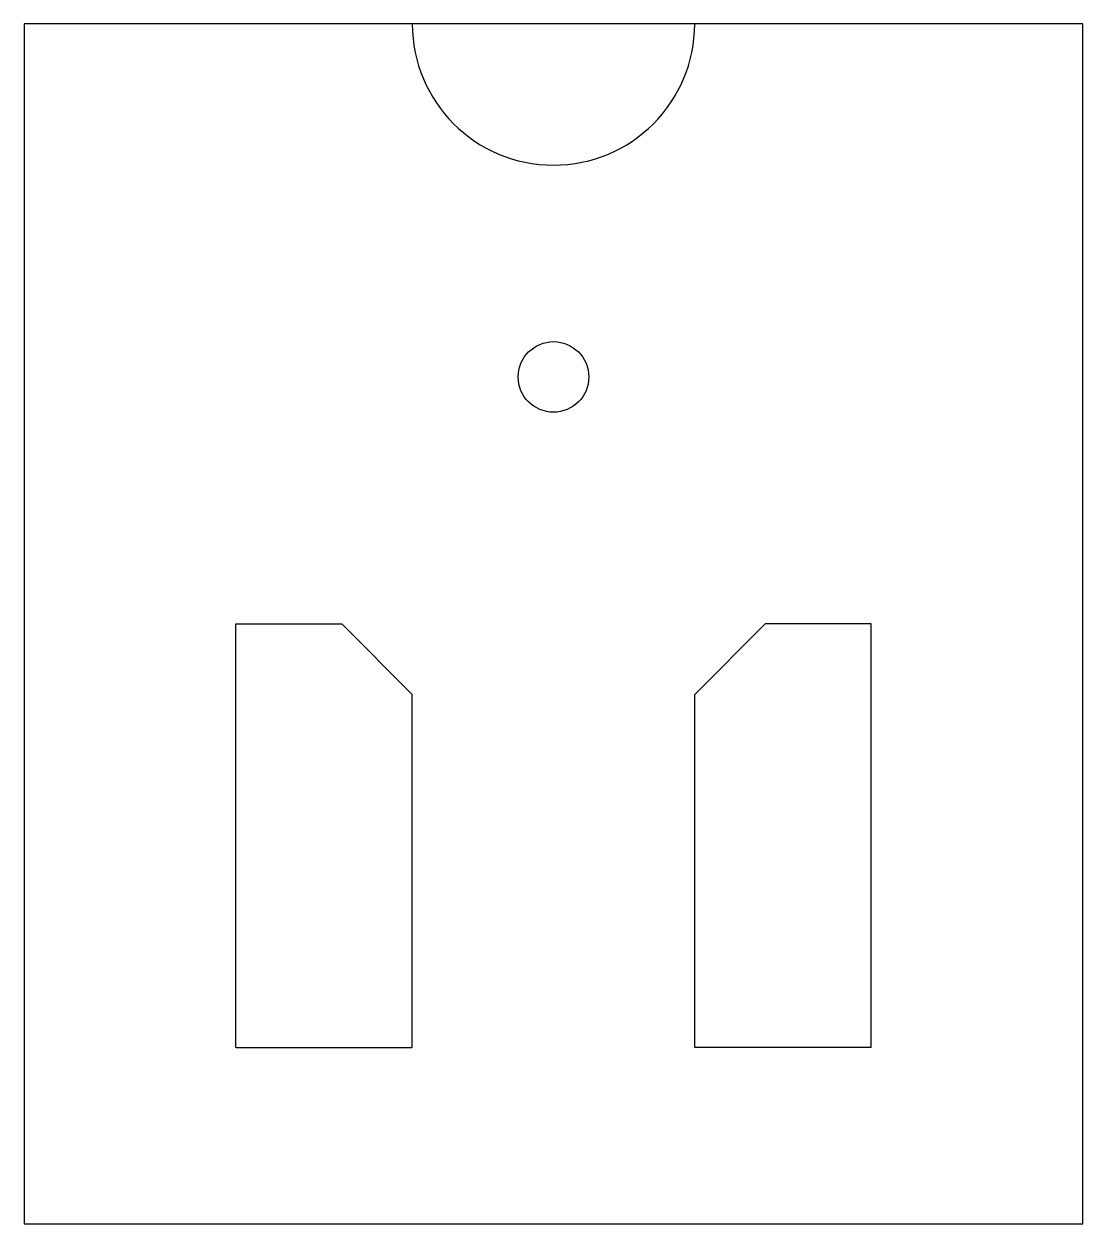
# Model space of a CAD drawing. Extents: x -0.375 to 0.375, y -0.85 to 0.
import ezdxf

# ---------------------------------------------------------------- set-up
doc = ezdxf.new("R2010")
doc.units = 0
doc.layers.add('SN', color=7, linetype='CONTINUOUS')

msp = doc.modelspace()

# ---------------------------------------------------------------- linework, layer by layer
at = {"layer": 'SN', "color": 0}
for p, q in [((0.375, 0), (-0.375, 0)), ((-0.375, 0), (-0.375, -0.85)), ((0.375, -0.85), (0.375, 0)), ((-0.225, -0.725), (-0.225, -0.425)), ((-0.225, -0.425), (-0.15, -0.425)), ((-0.15, -0.425), (-0.1, -0.475)), ((0.15, -0.425), (0.1, -0.475)), ((0.225, -0.425), (0.15, -0.425)), ((0.225, -0.725), (0.225, -0.425)), ((-0.1, -0.725), (-0.1, -0.475)), ((0.1, -0.725), (0.1, -0.475)), ((-0.225, -0.725), (-0.1, -0.725)), ((0.225, -0.725), (0.1, -0.725)), ((-0.375, -0.85), (0.375, -0.85))]:
    msp.add_line(p, q, dxfattribs=at)
msp.add_circle((0, -0.25), 0.025, dxfattribs=at)
msp.add_arc((0, 0), 0.1, 180, 0, dxfattribs=at)

doc.saveas('drawing.dxf')
